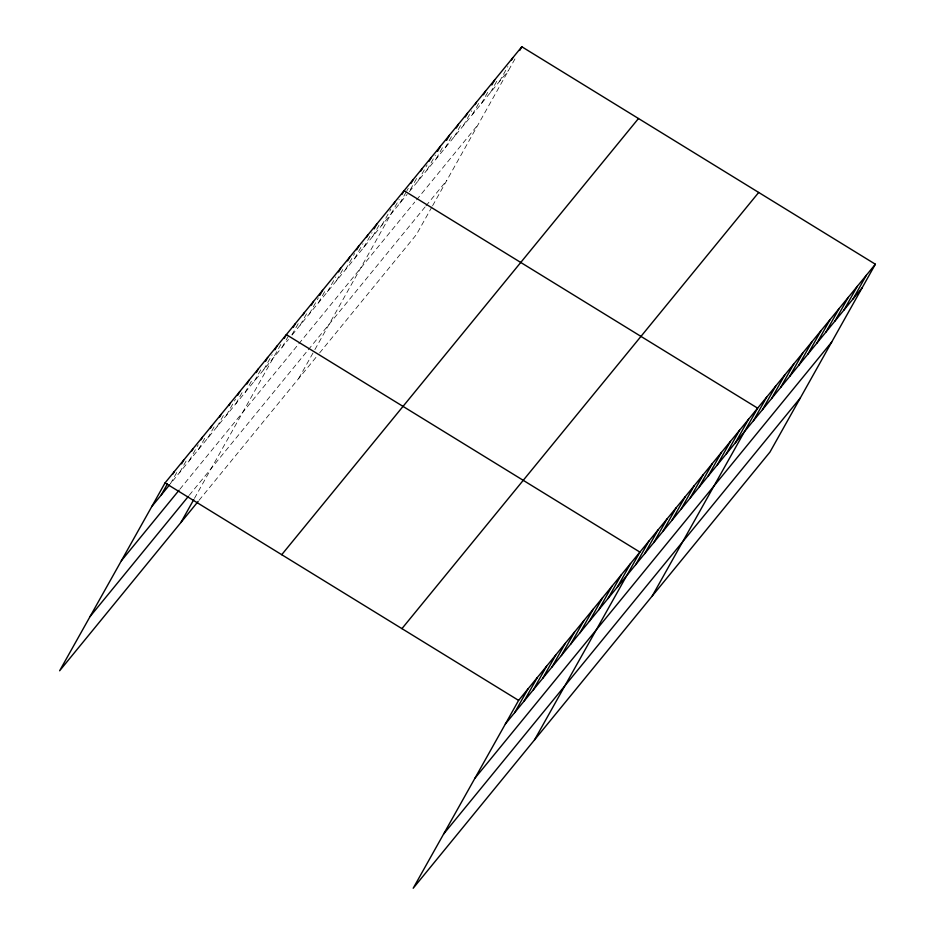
<?xml version="1.0" encoding="UTF-8"?>
<svg xmlns="http://www.w3.org/2000/svg" width="935" height="935" viewBox="0 0 935 935"><rect width="100%" height="100%" fill="white"/><g stroke="black" fill="none" stroke-linecap="round" stroke-linejoin="round"><path stroke-width="0.7" stroke-dasharray="4.67 3.51" d="M176.727 472.549L170.439 483.746L288.483 339.44M179.777 472.339L187.444 458.653M189.104 460.932L198.173 444.768M198.43 449.525L206.109 435.839M207.769 438.118L215.447 424.432M217.095 426.711L224.774 413.025M226.422 415.304L235.503 399.128M235.76 403.885L242.738 391.449M245.087 392.478L251.375 381.293M254.413 381.071L260.701 369.886M263.752 369.664L272.12 354.739M194.445 498.39L281.458 343.332M282.136 347.189L289.114 334.753M291.895 334.87L299.574 321.196M300.252 325.041L307.931 311.367M309.31 313.973L318.379 297.798M318.367 302.893L325.345 290.458M327.425 291.825L335.794 276.9M336.471 280.757L344.15 267.071M345.529 269.677L354.61 253.514M354.587 258.609L362.967 243.684M363.645 247.541L372.025 232.616M372.703 236.461L380.381 222.787M381.76 225.393L390.83 209.23M298.662 378.535L314.207 350.835M314.873 349.632L399.187 199.4M399.876 203.246L406.152 192.049M406.854 190.81L408.244 188.321M416.601 178.492L408.922 192.178L508.546 70.382M417.98 181.098L427.061 164.934M427.038 170.03L435.418 155.105M436.096 158.962L443.774 145.276M445.153 147.882L452.832 134.208M454.211 136.814L461.189 124.378M463.269 125.746L471.637 110.821M472.327 114.666L479.994 100.992M481.385 103.598L489.052 89.912M490.431 92.518L497.42 80.083M499.489 81.45L507.869 66.525M431.935 206.904L416.391 234.603L317.678 355.288M432.613 205.7L516.225 56.696M292.094 335.01L407.111 194.386M179.894 489.192L297.003 346.02M298.814 343.8L414.743 202.077M416.554 199.868L478.136 124.565M189.279 495.246L307.334 350.917M308.246 349.807L425.074 206.974M425.974 205.875L446.801 180.408M199.038 500.33L316.766 356.399"/><path stroke-width="1.4" d="M875.37 264.219L518.609 700.397L413.188 888.25L769.961 452.072L875.37 264.219L521.812 46.75L165.039 482.927L59.63 670.781L198.138 501.44M161.112 495.153L167.388 483.956M172.975 474.01L174.366 471.52M181.612 463.842L183.704 460.113M191.64 451.196L193.031 448.707M200.967 439.789L202.357 437.3M210.293 428.382L211.696 425.892M219.631 416.975L221.022 414.485M228.958 405.568L230.361 403.078M237.595 395.4L239.687 391.671M246.922 383.993L249.014 380.264M256.26 372.586L258.352 368.858M265.587 361.179L267.679 357.45M274.913 349.772L277.005 346.043M180.923 522.478L193.767 499.594M284.252 338.365L286.344 334.625L639.914 552.094L534.493 739.947M293.298 327.285L295.402 323.557M303.057 314.978L304.459 312.489M311.413 305.149L313.505 301.409M319.77 295.32L322.563 290.341M338.587 271.921L340.679 268.193M347.645 260.853L349.737 257.125M356.702 249.785L358.795 246.057M366.45 237.467L367.852 234.977M374.117 228.876L376.91 223.909M393.623 204.251L395.014 201.761M401.98 194.422L404.072 190.693L757.642 408.163L652.233 596.004M411.038 183.353L413.13 179.613M420.797 171.035L422.188 168.545M429.153 161.206L431.245 157.477M437.51 151.376L440.303 146.398M446.568 140.308L449.361 135.33M456.315 127.99L458.419 124.261M465.373 116.91L467.465 113.182M475.132 104.603L476.523 102.114M483.488 94.774L485.581 91.034M491.845 84.945L494.638 79.966M511.351 60.307L512.754 57.818M519.72 50.478L521.812 46.75M514.682 712.622L527.936 688.99M524.009 701.215L537.274 677.583M533.336 689.808L546.601 666.176M542.674 678.401L555.928 654.769M552.001 666.994L565.266 643.362M561.327 655.587L574.593 631.955M570.666 644.18L583.919 620.548M579.992 632.773L593.258 609.141M589.331 621.354L602.584 597.734M598.657 609.947L611.911 586.327M607.984 598.54L621.249 574.92M617.322 587.133L630.576 563.513M635.706 564.658L648.96 541.026M644.764 553.578L658.018 529.958M653.822 542.51L667.076 518.878M662.88 531.442L676.134 507.81M671.926 520.363L685.191 496.742M680.984 509.294L694.249 485.662M690.042 498.226L703.307 474.594M699.099 487.147L712.365 463.526M708.157 476.079L721.411 452.447M717.215 465.011L730.469 441.378M726.273 453.931L739.527 430.299M735.331 442.863L748.584 419.231M753.435 420.715L766.7 397.083M762.492 409.647L775.758 386.015M771.55 398.567L784.816 374.947M780.608 387.499L793.873 363.867M789.666 376.431L802.92 352.799M798.724 365.351L811.977 341.731M807.782 354.283L821.035 330.651M816.839 343.215L830.093 319.583M825.885 332.135L839.151 308.503M834.943 321.067L848.209 297.435M844.001 309.988L857.266 286.367M853.059 298.919L866.324 275.287M151.774 506.56L169.597 484.786M121.363 560.755L179.052 490.232M90.041 616.586L188.438 496.286M281.715 554.7L638.488 118.511M401.933 628.636L758.694 192.458M505.344 724.029L862.117 287.851M474.933 778.224L831.706 342.046M443.599 834.055L800.372 397.878M165.039 482.927L518.609 700.397"/></g></svg>
